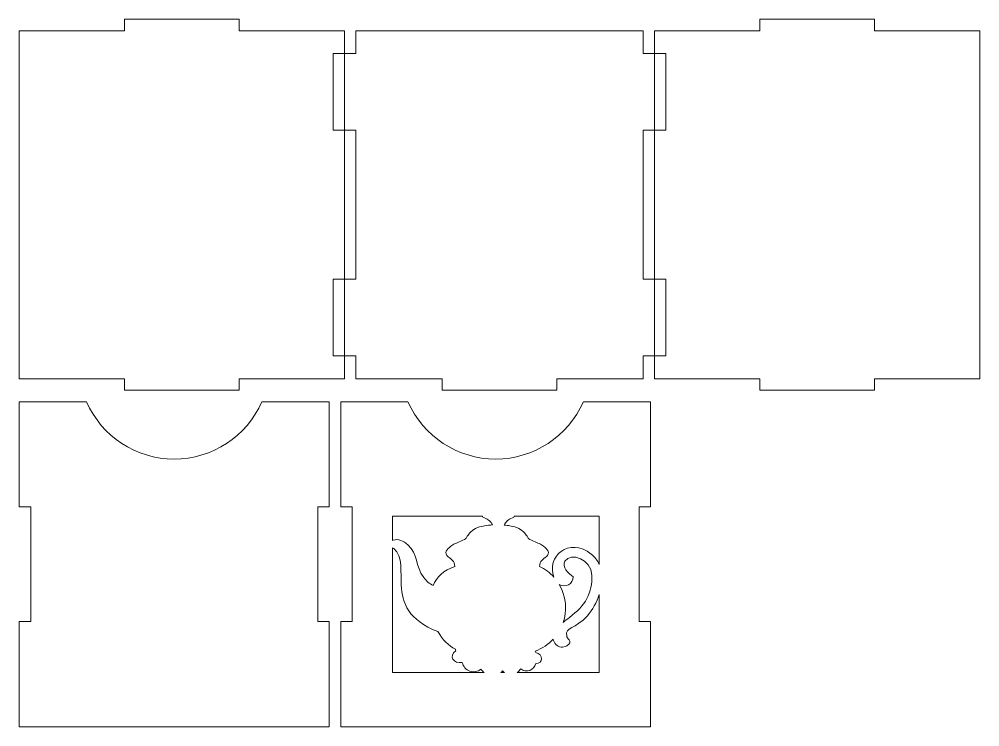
# Model space of a CAD drawing. Header units: millimetres. Extents: x -579 to 579, y -242 to 242.
# Drawn here: x -38.8 to 212.2, y -242.1 to -57.1 of the extents above; entities that cross this region are included whole.
import ezdxf

# ---------------------------------------------------------------- set-up
doc = ezdxf.new("R2010")
doc.units = ezdxf.units.MM
doc.header["$MEASUREMENT"] = 0
doc.layers.add('Layer 1', color=7, linetype='Continuous')

msp = doc.modelspace()

# ---------------------------------------------------------------- linework, layer by layer
at = {"layer": 'Layer 1', "color": 250, "lineweight": 20}
for points, knots in [([(43.2181, -145.1297), (43.2181, -145.1297), (43.2181, -125.1297), (43.2181, -125.1297), (43.2181, -125.1297), (43.2181, -125.1297), (46.2181, -125.1297), (46.2181, -125.1297), (46.2181, -125.1297), (46.2181, -125.1297), (46.2181, -86.1297), (46.2181, -86.1297), (46.2181, -86.1297), (46.2181, -86.1297), (43.2181, -86.1297), (43.2181, -86.1297), (43.2181, -86.1297), (43.2181, -86.1297), (43.2181, -66.1297), (43.2181, -66.1297), (43.2181, -66.1297), (43.2181, -66.1297), (46.2181, -66.1297), (46.2181, -66.1297), (46.2181, -66.1297), (46.2181, -66.1297), (46.2181, -60.1297), (46.2181, -60.1297), (46.2181, -60.1297), (46.2181, -60.1297), (18.7181, -60.1297), (18.7181, -60.1297), (18.7181, -60.1297), (18.7181, -60.1297), (18.7181, -57.1297), (18.7181, -57.1297), (18.7181, -57.1297), (18.7181, -57.1297), (-11.2819, -57.1297), (-11.2819, -57.1297), (-11.2819, -57.1297), (-11.2819, -57.1297), (-11.2819, -60.1297), (-11.2819, -60.1297), (-11.2819, -60.1297), (-11.2819, -60.1297), (-38.7819, -60.1297), (-38.7819, -60.1297), (-38.7819, -60.1297), (-38.7819, -60.1297), (-38.7819, -151.1297), (-38.7819, -151.1297), (-38.7819, -151.1297), (-38.7819, -151.1297), (-11.2819, -151.1297), (-11.2819, -151.1297), (-11.2819, -151.1297), (-11.2819, -151.1297), (-11.2819, -154.1297), (-11.2819, -154.1297), (-11.2819, -154.1297), (-11.2819, -154.1297), (18.7181, -154.1297), (18.7181, -154.1297), (18.7181, -154.1297), (18.7181, -154.1297), (18.7181, -151.1297), (18.7181, -151.1297), (18.7181, -151.1297), (18.7181, -151.1297), (46.2181, -151.1297), (46.2181, -151.1297), (46.2181, -151.1297), (46.2181, -151.1297), (46.2181, -145.1297), (46.2181, -145.1297), (46.2181, -145.1297), (46.2181, -145.1297), (43.2181, -145.1297), (43.2181, -145.1297)], [0, 0, 0, 0, 0.04761905, 0.04761905, 0.04761905, 0.04761905, 0.0952381, 0.0952381, 0.0952381, 0.0952381, 0.14285714, 0.14285714, 0.14285714, 0.14285714, 0.19047619, 0.19047619, 0.19047619, 0.19047619, 0.23809524, 0.23809524, 0.23809524, 0.23809524, 0.28571429, 0.28571429, 0.28571429, 0.28571429, 0.33333333, 0.33333333, 0.33333333, 0.33333333, 0.38095238, 0.38095238, 0.38095238, 0.38095238, 0.42857143, 0.42857143, 0.42857143, 0.42857143, 0.47619048, 0.47619048, 0.47619048, 0.47619048, 0.52380952, 0.52380952, 0.52380952, 0.52380952, 0.57142857, 0.57142857, 0.57142857, 0.57142857, 0.61904762, 0.61904762, 0.61904762, 0.61904762, 0.66666667, 0.66666667, 0.66666667, 0.66666667, 0.71428571, 0.71428571, 0.71428571, 0.71428571, 0.76190476, 0.76190476, 0.76190476, 0.76190476, 0.80952381, 0.80952381, 0.80952381, 0.80952381, 0.85714286, 0.85714286, 0.85714286, 0.85714286, 0.9047619, 0.9047619, 0.9047619, 0.9047619, 1, 1, 1, 1]), ([(130.2181, -145.1297), (130.2181, -145.1297), (130.2181, -125.1297), (130.2181, -125.1297), (130.2181, -125.1297), (130.2181, -125.1297), (127.2181, -125.1297), (127.2181, -125.1297), (127.2181, -125.1297), (127.2181, -125.1297), (127.2181, -86.1297), (127.2181, -86.1297), (127.2181, -86.1297), (127.2181, -86.1297), (130.2181, -86.1297), (130.2181, -86.1297), (130.2181, -86.1297), (130.2181, -86.1297), (130.2181, -66.1297), (130.2181, -66.1297), (130.2181, -66.1297), (130.2181, -66.1297), (127.2181, -66.1297), (127.2181, -66.1297), (127.2181, -66.1297), (127.2181, -66.1297), (127.2181, -60.1297), (127.2181, -60.1297), (127.2181, -60.1297), (127.2181, -60.1297), (154.7181, -60.1297), (154.7181, -60.1297), (154.7181, -60.1297), (154.7181, -60.1297), (154.7181, -57.1297), (154.7181, -57.1297), (154.7181, -57.1297), (154.7181, -57.1297), (184.7181, -57.1297), (184.7181, -57.1297), (184.7181, -57.1297), (184.7181, -57.1297), (184.7181, -60.1297), (184.7181, -60.1297), (184.7181, -60.1297), (184.7181, -60.1297), (212.2181, -60.1297), (212.2181, -60.1297), (212.2181, -60.1297), (212.2181, -60.1297), (212.2181, -151.1297), (212.2181, -151.1297), (212.2181, -151.1297), (212.2181, -151.1297), (184.7181, -151.1297), (184.7181, -151.1297), (184.7181, -151.1297), (184.7181, -151.1297), (184.7181, -154.1297), (184.7181, -154.1297), (184.7181, -154.1297), (184.7181, -154.1297), (154.7181, -154.1297), (154.7181, -154.1297), (154.7181, -154.1297), (154.7181, -154.1297), (154.7181, -151.1297), (154.7181, -151.1297), (154.7181, -151.1297), (154.7181, -151.1297), (127.2181, -151.1297), (127.2181, -151.1297), (127.2181, -151.1297), (127.2181, -151.1297), (127.2181, -145.1297), (127.2181, -145.1297), (127.2181, -145.1297), (127.2181, -145.1297), (130.2181, -145.1297), (130.2181, -145.1297)], [0, 0, 0, 0, 0.04761905, 0.04761905, 0.04761905, 0.04761905, 0.0952381, 0.0952381, 0.0952381, 0.0952381, 0.14285714, 0.14285714, 0.14285714, 0.14285714, 0.19047619, 0.19047619, 0.19047619, 0.19047619, 0.23809524, 0.23809524, 0.23809524, 0.23809524, 0.28571429, 0.28571429, 0.28571429, 0.28571429, 0.33333333, 0.33333333, 0.33333333, 0.33333333, 0.38095238, 0.38095238, 0.38095238, 0.38095238, 0.42857143, 0.42857143, 0.42857143, 0.42857143, 0.47619048, 0.47619048, 0.47619048, 0.47619048, 0.52380952, 0.52380952, 0.52380952, 0.52380952, 0.57142857, 0.57142857, 0.57142857, 0.57142857, 0.61904762, 0.61904762, 0.61904762, 0.61904762, 0.66666667, 0.66666667, 0.66666667, 0.66666667, 0.71428571, 0.71428571, 0.71428571, 0.71428571, 0.76190476, 0.76190476, 0.76190476, 0.76190476, 0.80952381, 0.80952381, 0.80952381, 0.80952381, 0.85714286, 0.85714286, 0.85714286, 0.85714286, 0.9047619, 0.9047619, 0.9047619, 0.9047619, 1, 1, 1, 1]), ([(124.2181, -60.1297), (124.2181, -60.1297), (49.2181, -60.1297), (49.2181, -60.1297), (49.2181, -60.1297), (49.2181, -60.1297), (49.2181, -66.1297), (49.2181, -66.1297), (49.2181, -66.1297), (49.2181, -66.1297), (46.2181, -66.1297), (46.2181, -66.1297), (46.2181, -66.1297), (46.2181, -66.1297), (46.2181, -86.1297), (46.2181, -86.1297), (46.2181, -86.1297), (46.2181, -86.1297), (49.2181, -86.1297), (49.2181, -86.1297), (49.2181, -86.1297), (49.2181, -86.1297), (49.2181, -125.1297), (49.2181, -125.1297), (49.2181, -125.1297), (49.2181, -125.1297), (46.2181, -125.1297), (46.2181, -125.1297), (46.2181, -125.1297), (46.2181, -125.1297), (46.2181, -145.1297), (46.2181, -145.1297), (46.2181, -145.1297), (46.2181, -145.1297), (49.2181, -145.1297), (49.2181, -145.1297), (49.2181, -145.1297), (49.2181, -145.1297), (49.2181, -151.1297), (49.2181, -151.1297), (49.2181, -151.1297), (49.2181, -151.1297), (71.7181, -151.1297), (71.7181, -151.1297), (71.7181, -151.1297), (71.7181, -151.1297), (71.7181, -154.1297), (71.7181, -154.1297), (71.7181, -154.1297), (71.7181, -154.1297), (101.7181, -154.1297), (101.7181, -154.1297), (101.7181, -154.1297), (101.7181, -154.1297), (101.7181, -151.1297), (101.7181, -151.1297), (101.7181, -151.1297), (101.7181, -151.1297), (124.2181, -151.1297), (124.2181, -151.1297), (124.2181, -151.1297), (124.2181, -151.1297), (124.2181, -145.1297), (124.2181, -145.1297), (124.2181, -145.1297), (124.2181, -145.1297), (127.2181, -145.1297), (127.2181, -145.1297), (127.2181, -145.1297), (127.2181, -145.1297), (127.2181, -125.1297), (127.2181, -125.1297), (127.2181, -125.1297), (127.2181, -125.1297), (124.2181, -125.1297), (124.2181, -125.1297), (124.2181, -125.1297), (124.2181, -125.1297), (124.2181, -86.1297), (124.2181, -86.1297), (124.2181, -86.1297), (124.2181, -86.1297), (127.2181, -86.1297), (127.2181, -86.1297), (127.2181, -86.1297), (127.2181, -86.1297), (127.2181, -66.1297), (127.2181, -66.1297), (127.2181, -66.1297), (127.2181, -66.1297), (124.2181, -66.1297), (124.2181, -66.1297), (124.2181, -66.1297), (124.2181, -66.1297), (124.2181, -60.1297), (124.2181, -60.1297)], [0, 0, 0, 0, 0.04, 0.04, 0.04, 0.04, 0.08, 0.08, 0.08, 0.08, 0.12, 0.12, 0.12, 0.12, 0.16, 0.16, 0.16, 0.16, 0.2, 0.2, 0.2, 0.2, 0.24, 0.24, 0.24, 0.24, 0.28, 0.28, 0.28, 0.28, 0.32, 0.32, 0.32, 0.32, 0.36, 0.36, 0.36, 0.36, 0.4, 0.4, 0.4, 0.4, 0.44, 0.44, 0.44, 0.44, 0.48, 0.48, 0.48, 0.48, 0.52, 0.52, 0.52, 0.52, 0.56, 0.56, 0.56, 0.56, 0.6, 0.6, 0.6, 0.6, 0.64, 0.64, 0.64, 0.64, 0.68, 0.68, 0.68, 0.68, 0.72, 0.72, 0.72, 0.72, 0.76, 0.76, 0.76, 0.76, 0.8, 0.8, 0.8, 0.8, 0.84, 0.84, 0.84, 0.84, 0.88, 0.88, 0.88, 0.88, 0.92, 0.92, 0.92, 0.92, 1, 1, 1, 1]), ([(39.2181, -184.6297), (39.2181, -184.6297), (39.2181, -214.6297), (39.2181, -214.6297), (39.2181, -214.6297), (39.2181, -214.6297), (42.2181, -214.6297), (42.2181, -214.6297), (42.2181, -214.6297), (42.2181, -214.6297), (42.2181, -242.1297), (42.2181, -242.1297), (42.2181, -242.1297), (42.2181, -242.1297), (-38.7819, -242.1297), (-38.7819, -242.1297), (-38.7819, -242.1297), (-38.7819, -242.1297), (-38.7819, -214.6297), (-38.7819, -214.6297), (-38.7819, -214.6297), (-38.7819, -214.6297), (-35.7819, -214.6297), (-35.7819, -214.6297), (-35.7819, -214.6297), (-35.7819, -214.6297), (-35.7819, -184.6297), (-35.7819, -184.6297), (-35.7819, -184.6297), (-35.7819, -184.6297), (-38.7819, -184.6297), (-38.7819, -184.6297), (-38.7819, -184.6297), (-38.7819, -184.6297), (-38.7819, -157.1297), (-38.7819, -157.1297), (-38.7819, -157.1297), (-38.7819, -157.1297), (-21.1948, -157.1297), (-21.1948, -157.1297), (-21.1948, -157.1297), (-17.2186, -166.2404), (-8.2225, -172.1297), (1.7181, -172.1297), (1.7181, -172.1297), (11.6587, -172.1297), (20.6548, -166.2404), (24.631, -157.1297), (24.631, -157.1297), (24.631, -157.1297), (42.2181, -157.1297), (42.2181, -157.1297), (42.2181, -157.1297), (42.2181, -157.1297), (42.2181, -184.6297), (42.2181, -184.6297), (42.2181, -184.6297), (42.2181, -184.6297), (39.2181, -184.6297), (39.2181, -184.6297)], [0, 0, 0, 0, 0.0625, 0.0625, 0.0625, 0.0625, 0.125, 0.125, 0.125, 0.125, 0.1875, 0.1875, 0.1875, 0.1875, 0.25, 0.25, 0.25, 0.25, 0.3125, 0.3125, 0.3125, 0.3125, 0.375, 0.375, 0.375, 0.375, 0.4375, 0.4375, 0.4375, 0.4375, 0.5, 0.5, 0.5, 0.5, 0.5625, 0.5625, 0.5625, 0.5625, 0.625, 0.625, 0.625, 0.625, 0.6875, 0.6875, 0.6875, 0.6875, 0.75, 0.75, 0.75, 0.75, 0.8125, 0.8125, 0.8125, 0.8125, 0.875, 0.875, 0.875, 0.875, 1, 1, 1, 1]), ([(123.2181, -184.6297), (123.2181, -184.6297), (123.2181, -214.6297), (123.2181, -214.6297), (123.2181, -214.6297), (123.2181, -214.6297), (126.2181, -214.6297), (126.2181, -214.6297), (126.2181, -214.6297), (126.2181, -214.6297), (126.2181, -242.1297), (126.2181, -242.1297), (126.2181, -242.1297), (126.2181, -242.1297), (45.2181, -242.1297), (45.2181, -242.1297), (45.2181, -242.1297), (45.2181, -242.1297), (45.2181, -214.6297), (45.2181, -214.6297), (45.2181, -214.6297), (45.2181, -214.6297), (48.2181, -214.6297), (48.2181, -214.6297), (48.2181, -214.6297), (48.2181, -214.6297), (48.2181, -184.6297), (48.2181, -184.6297), (48.2181, -184.6297), (48.2181, -184.6297), (45.2181, -184.6297), (45.2181, -184.6297), (45.2181, -184.6297), (45.2181, -184.6297), (45.2181, -157.1297), (45.2181, -157.1297), (45.2181, -157.1297), (45.2181, -157.1297), (62.8052, -157.1297), (62.8052, -157.1297), (62.8052, -157.1297), (66.7814, -166.2404), (75.7775, -172.1297), (85.7181, -172.1297), (85.7181, -172.1297), (95.6587, -172.1297), (104.6548, -166.2404), (108.631, -157.1297), (108.631, -157.1297), (108.631, -157.1297), (126.2181, -157.1297), (126.2181, -157.1297), (126.2181, -157.1297), (126.2181, -157.1297), (126.2181, -184.6297), (126.2181, -184.6297), (126.2181, -184.6297), (126.2181, -184.6297), (123.2181, -184.6297), (123.2181, -184.6297)], [0, 0, 0, 0, 0.0625, 0.0625, 0.0625, 0.0625, 0.125, 0.125, 0.125, 0.125, 0.1875, 0.1875, 0.1875, 0.1875, 0.25, 0.25, 0.25, 0.25, 0.3125, 0.3125, 0.3125, 0.3125, 0.375, 0.375, 0.375, 0.375, 0.4375, 0.4375, 0.4375, 0.4375, 0.5, 0.5, 0.5, 0.5, 0.5625, 0.5625, 0.5625, 0.5625, 0.625, 0.625, 0.625, 0.625, 0.6875, 0.6875, 0.6875, 0.6875, 0.75, 0.75, 0.75, 0.75, 0.8125, 0.8125, 0.8125, 0.8125, 0.875, 0.875, 0.875, 0.875, 1, 1, 1, 1]), ([(84.8836, -189.3578), (84.5138, -188.4817), (83.79, -187.9006), (82.757, -187.4941), (82.757, -187.4941), (82.4034, -187.3551), (82.2249, -187.2231), (82.1964, -187.0796), (82.1964, -187.0796), (82.1964, -187.0796), (58.7181, -187.0796), (58.7181, -187.0796), (58.7181, -187.0796), (58.7181, -187.0796), (58.7181, -193.4066), (58.7181, -193.4066), (58.7181, -193.4066), (58.7181, -193.4066), (58.9476, -193.3241), (58.9476, -193.3241), (58.9476, -193.3241), (60.1935, -192.9118), (61.6484, -193.4987), (62.7964, -194.5657), (62.7964, -194.5657), (65.4045, -196.9903), (64.6827, -200.0073), (66.9166, -203.0796), (66.9166, -203.0796), (67.5882, -204.0031), (68.3969, -204.7005), (69.3421, -205.1719), (69.3421, -205.1719), (69.3421, -205.1719), (69.3425, -205.1756), (69.3425, -205.1756), (69.3425, -205.1756), (70.294, -202.959), (72.1118, -201.1503), (75.0484, -200.2609), (75.0484, -200.2609), (75.0484, -200.2609), (75.1484, -200.2606), (75.1484, -200.2606), (75.1484, -200.2606), (75.1484, -200.2606), (75.0484, -200.1901), (75.0484, -200.1901), (75.0484, -200.1901), (75.0484, -198.7913), (74.0069, -198.2466), (73.3169, -197.6787), (73.3169, -197.6787), (72.1122, -196.6875), (72.978, -195.6409), (73.9753, -194.926), (73.9753, -194.926), (74.6192, -194.4646), (75.4971, -194.0263), (76.5883, -193.5937), (76.5883, -193.5937), (78.3765, -192.8849), (77.7627, -192.8877), (78.8841, -191.5445), (78.8841, -191.5445), (79.8395, -190.4001), (80.8386, -189.943), (82.7996, -189.5962), (82.7996, -189.5962), (83.461, -189.4795), (84.1647, -189.3999), (84.8836, -189.3578)], [0, 0, 0, 0, 0.05263158, 0.05263158, 0.05263158, 0.05263158, 0.10526316, 0.10526316, 0.10526316, 0.10526316, 0.15789474, 0.15789474, 0.15789474, 0.15789474, 0.21052632, 0.21052632, 0.21052632, 0.21052632, 0.26315789, 0.26315789, 0.26315789, 0.26315789, 0.31578947, 0.31578947, 0.31578947, 0.31578947, 0.36842105, 0.36842105, 0.36842105, 0.36842105, 0.42105263, 0.42105263, 0.42105263, 0.42105263, 0.47368421, 0.47368421, 0.47368421, 0.47368421, 0.52631579, 0.52631579, 0.52631579, 0.52631579, 0.57894737, 0.57894737, 0.57894737, 0.57894737, 0.63157895, 0.63157895, 0.63157895, 0.63157895, 0.68421053, 0.68421053, 0.68421053, 0.68421053, 0.73684211, 0.73684211, 0.73684211, 0.73684211, 0.78947368, 0.78947368, 0.78947368, 0.78947368, 0.84210526, 0.84210526, 0.84210526, 0.84210526, 0.89473684, 0.89473684, 0.89473684, 0.89473684, 1, 1, 1, 1]), ([(112.774, -187.0796), (112.774, -187.0796), (90.6376, -187.0796), (90.6376, -187.0796), (90.6376, -187.0796), (90.6091, -187.2231), (90.4306, -187.3551), (90.077, -187.4941), (90.077, -187.4941), (89.0441, -187.9006), (88.3139, -188.5267), (87.944, -189.4027), (87.944, -189.4027), (88.4511, -189.4482), (88.9462, -189.5127), (89.42, -189.5962), (89.42, -189.5962), (91.3809, -189.943), (92.3801, -190.4001), (93.3354, -191.5445), (93.3354, -191.5445), (94.4568, -192.8877), (93.8431, -192.8849), (95.6312, -193.5937), (95.6312, -193.5937), (96.7225, -194.0263), (97.6004, -194.4646), (98.2442, -194.926), (98.2442, -194.926), (99.2415, -195.6409), (100.1074, -196.6875), (98.9027, -197.6787), (98.9027, -197.6787), (98.2126, -198.2466), (97.171, -198.7913), (97.171, -200.1901), (97.171, -200.1901), (98.6393, -200.8941), (99.9168, -201.8718), (100.9565, -203.0431), (100.9565, -203.0431), (98.8121, -197.6702), (104.9476, -192.3377), (110.7102, -196.97), (110.7102, -196.97), (111.6466, -197.7227), (112.3234, -198.6463), (112.774, -199.6789), (112.774, -199.6789), (112.774, -199.6789), (112.774, -187.0796), (112.774, -187.0796)], [0, 0, 0, 0, 0.07142857, 0.07142857, 0.07142857, 0.07142857, 0.14285714, 0.14285714, 0.14285714, 0.14285714, 0.21428571, 0.21428571, 0.21428571, 0.21428571, 0.28571429, 0.28571429, 0.28571429, 0.28571429, 0.35714286, 0.35714286, 0.35714286, 0.35714286, 0.42857143, 0.42857143, 0.42857143, 0.42857143, 0.5, 0.5, 0.5, 0.5, 0.57142857, 0.57142857, 0.57142857, 0.57142857, 0.64285714, 0.64285714, 0.64285714, 0.64285714, 0.71428571, 0.71428571, 0.71428571, 0.71428571, 0.78571429, 0.78571429, 0.78571429, 0.78571429, 0.85714286, 0.85714286, 0.85714286, 0.85714286, 1, 1, 1, 1]), ([(70.627, -217.2423), (62.7941, -214.2219), (61.3581, -209.7698), (61.0361, -205.0565), (61.0361, -205.0565), (60.8382, -202.1598), (61.5271, -197.4019), (59.0671, -195.525), (59.0671, -195.525), (58.9551, -195.4395), (58.8377, -195.3718), (58.7181, -195.3175), (58.7181, -195.3175), (58.7181, -195.3175), (58.7181, -227.9447), (58.7181, -227.9447), (58.7181, -227.9447), (58.7181, -227.9447), (82.689, -227.9447), (82.689, -227.9447), (82.689, -227.9447), (82.3652, -227.7011), (82.0807, -227.4025), (81.8505, -227.0573), (81.8505, -227.0573), (81.0346, -227.7243), (79.9291, -227.9155), (78.9364, -227.5615), (78.9364, -227.5615), (77.9436, -227.2073), (77.2088, -226.3595), (76.9991, -225.3267), (76.9991, -225.3267), (74.5806, -225.6965), (73.4789, -223.5923), (75.2686, -222.291), (75.2686, -222.291), (75.192, -222.1548), (75.1765, -221.9924), (75.226, -221.8442), (75.226, -221.8442), (73.4209, -221.0062), (71.8152, -219.323), (70.627, -217.2423)], [0, 0, 0, 0, 0.08333333, 0.08333333, 0.08333333, 0.08333333, 0.16666667, 0.16666667, 0.16666667, 0.16666667, 0.25, 0.25, 0.25, 0.25, 0.33333333, 0.33333333, 0.33333333, 0.33333333, 0.41666667, 0.41666667, 0.41666667, 0.41666667, 0.5, 0.5, 0.5, 0.5, 0.58333333, 0.58333333, 0.58333333, 0.58333333, 0.66666667, 0.66666667, 0.66666667, 0.66666667, 0.75, 0.75, 0.75, 0.75, 0.83333333, 0.83333333, 0.83333333, 0.83333333, 1, 1, 1, 1]), ([(104.7186, -204.9987), (103.9629, -205.3994), (103.0527, -205.3699), (102.3255, -204.9237), (102.3255, -204.9237), (103.4948, -206.909), (104.0944, -209.2308), (103.9711, -211.6325), (103.9711, -211.6325), (103.9137, -212.7536), (103.7012, -213.8413), (103.3522, -214.8709), (103.3522, -214.8709), (103.8376, -214.4209), (104.3852, -213.9704), (104.9935, -213.5245), (104.9935, -213.5245), (109.1178, -210.5007), (111.0751, -207.0146), (110.8663, -202.4882), (110.8663, -202.4882), (110.6702, -198.2403), (105.3641, -196.4691), (103.8262, -198.7982), (103.8262, -198.7982), (102.8256, -200.3139), (104.8087, -202.0339), (106.0007, -202.9278), (106.0007, -202.9278), (105.9784, -203.799), (105.4884, -204.5904), (104.7186, -204.9987)], [0, 0, 0, 0, 0.11111111, 0.11111111, 0.11111111, 0.11111111, 0.22222222, 0.22222222, 0.22222222, 0.22222222, 0.33333333, 0.33333333, 0.33333333, 0.33333333, 0.44444444, 0.44444444, 0.44444444, 0.44444444, 0.55555556, 0.55555556, 0.55555556, 0.55555556, 0.66666667, 0.66666667, 0.66666667, 0.66666667, 0.77777778, 0.77777778, 0.77777778, 0.77777778, 1, 1, 1, 1]), ([(100.7722, -219.1948), (99.4919, -220.5723), (97.8812, -221.657), (96.0361, -222.3193), (96.0361, -222.3193), (96.1481, -222.4189), (96.2015, -222.5687), (96.178, -222.7165), (96.178, -222.7165), (98.275, -223.1437), (98.2088, -225.6072), (96.1923, -225.5962), (96.1923, -225.5962), (96.0112, -226.4258), (95.4116, -227.1014), (94.6096, -227.3793), (94.6096, -227.3793), (93.8073, -227.6574), (92.9182, -227.4977), (92.2628, -226.9581), (92.2628, -226.9581), (92.0261, -227.36), (91.7026, -227.6955), (91.3226, -227.9447), (91.3226, -227.9447), (91.3226, -227.9447), (112.774, -227.9447), (112.774, -227.9447), (112.774, -227.9447), (112.774, -227.9447), (112.774, -207.5479), (112.774, -207.5479), (112.774, -207.5479), (112.114, -209.5696), (111.0304, -211.5092), (109.6774, -213.0783), (109.6774, -213.0783), (106.6017, -216.6451), (103.7677, -216.0055), (104.2714, -218.3331), (104.2714, -218.3331), (104.3449, -218.6732), (104.5604, -219.0317), (104.8942, -219.3832), (104.8942, -219.3832), (105.3367, -219.8486), (105.1708, -220.4036), (104.2701, -220.9718), (104.2701, -220.9718), (103.3751, -221.5365), (102.1941, -221.3385), (101.4457, -220.5903), (101.4457, -220.5903), (101.0596, -220.2042), (100.8312, -219.7096), (100.7722, -219.1948)], [0, 0, 0, 0, 0.06666667, 0.06666667, 0.06666667, 0.06666667, 0.13333333, 0.13333333, 0.13333333, 0.13333333, 0.2, 0.2, 0.2, 0.2, 0.26666667, 0.26666667, 0.26666667, 0.26666667, 0.33333333, 0.33333333, 0.33333333, 0.33333333, 0.4, 0.4, 0.4, 0.4, 0.46666667, 0.46666667, 0.46666667, 0.46666667, 0.53333333, 0.53333333, 0.53333333, 0.53333333, 0.6, 0.6, 0.6, 0.6, 0.66666667, 0.66666667, 0.66666667, 0.66666667, 0.73333333, 0.73333333, 0.73333333, 0.73333333, 0.8, 0.8, 0.8, 0.8, 0.86666667, 0.86666667, 0.86666667, 0.86666667, 1, 1, 1, 1]), ([(88.0327, -227.9447), (87.8504, -227.8251), (87.6798, -227.685), (87.5249, -227.5255), (87.5249, -227.5255), (87.3804, -227.6797), (87.2241, -227.8197), (87.0579, -227.9447), (87.0579, -227.9447), (87.0579, -227.9447), (88.0327, -227.9447), (88.0327, -227.9447)], [0, 0, 0, 0, 0.25, 0.25, 0.25, 0.25, 0.5, 0.5, 0.5, 0.5, 1, 1, 1, 1])]:
    msp.add_open_spline(points, degree=3, knots=knots, dxfattribs=at)

doc.saveas('drawing.dxf')
